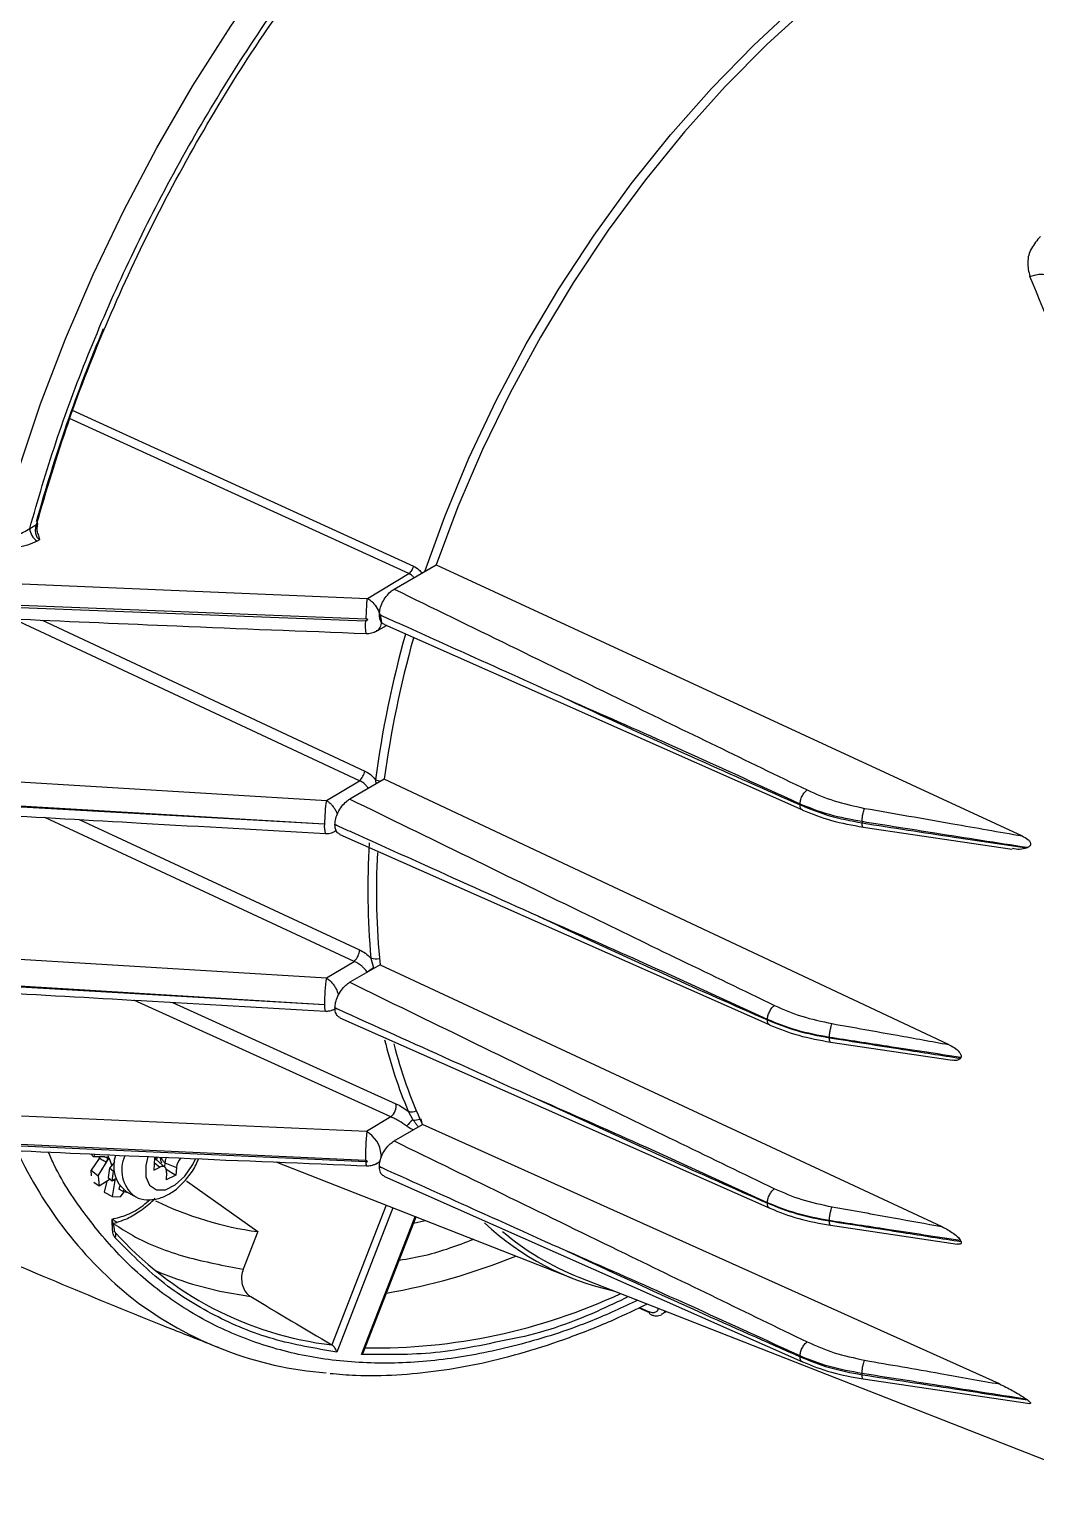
# Model space of a CAD drawing. Extents: x 8 to 113, y 0 to 87.
# Drawn here: x 81.853 to 84.75, y 2.528 to 6.778 of the extents above; entities that cross this region are included whole.
import ezdxf

# ---------------------------------------------------------------- set-up
doc = ezdxf.new("R2010")
doc.units = 0
doc.header["$MEASUREMENT"] = 0
doc.layers.add('OBJECT', color=7, linetype='CONTINUOUS')

msp = doc.modelspace()

# ---------------------------------------------------------------- linework, layer by layer
at = {"layer": 'OBJECT'}
for p, q in [((82.9455, 5.2111), (81.9687, 5.6575)), ((81.9767, 5.6822), (82.9591, 5.2327)), ((81.854, 5.3413), (81.8734, 5.3528)), ((81.8795, 5.3214), (81.8818, 5.3088)), ((81.8818, 5.3088), (81.8753, 5.3049)), ((82.9036, 5.1666), (83.0247, 5.2365)), ((83.0247, 5.2365), (84.7116, 4.456)), ((82.8263, 5.1399), (82.9455, 5.2111)), ((81.832, 5.1821), (82.8263, 5.1399)), ((81.8262, 5.1132), (82.8209, 5.075)), ((81.828, 5.1207), (82.8231, 5.0815)), ((82.8034, 4.615), (81.81, 5.0795)), ((81.8895, 5.0774), (82.8186, 4.6429)), ((82.8508, 5.045), (82.8814, 5.0618)), ((82.8609, 5.0931), (82.8609, 5.0929)), ((82.8754, 5.0644), (84.0789, 4.5308)), ((81.7394, 4.6173), (82.7082, 4.5582)), ((82.7082, 4.5582), (82.8034, 4.615)), ((82.8749, 4.6193), (82.7757, 4.562)), ((82.8496, 4.6179), (82.8505, 4.6052)), ((84.4999, 3.8553), (82.8749, 4.6193)), ((81.7341, 4.5485), (82.703, 4.4903)), ((84.0723, 4.5478), (84.0723, 4.5454)), ((82.7029, 4.4897), (81.7337, 4.5437)), ((82.7882, 4.0947), (81.8977, 4.5088)), ((81.9965, 4.5031), (82.8035, 4.1281)), ((82.733, 4.4885), (82.733, 4.4883)), ((82.7374, 4.4723), (82.7333, 4.4694)), ((82.7336, 4.4694), (82.7372, 4.4714)), ((84.2507, 4.4971), (84.2507, 4.4934)), ((84.2536, 4.4814), (84.6834, 4.4182)), ((82.7475, 4.4598), (83.9849, 3.9116)), ((81.739, 4.1058), (82.7082, 4.0469)), ((82.7082, 4.0469), (82.7882, 4.0947)), ((82.8629, 4.0849), (82.7757, 4.0345)), ((82.8367, 4.1044), (82.8444, 4.0761)), ((82.8629, 4.0849), (84.4807, 3.3311)), ((82.8467, 4.0755), (82.8444, 4.0761)), ((81.7337, 4.0303), (82.7029, 3.9706)), ((82.703, 3.97), (81.7341, 4.0259)), ((82.8943, 3.6468), (82.1535, 3.9832)), ((82.265, 3.9768), (82.9085, 3.6849)), ((82.733, 3.9608), (82.733, 3.961)), ((82.7475, 3.9324), (83.9849, 3.3841)), ((83.9783, 3.9273), (83.9783, 3.9262)), ((84.1567, 3.8759), (84.1567, 3.8749)), ((84.1597, 3.8625), (84.5116, 3.81)), ((82.9442, 3.6631), (82.9576, 3.6385)), ((82.8243, 3.605), (81.8304, 3.6492)), ((82.8943, 3.6468), (82.8243, 3.605)), ((82.9036, 3.5776), (82.9853, 3.6247)), ((82.98, 3.6417), (82.9837, 3.6239)), ((84.6467, 2.8779), (82.9853, 3.6247)), ((82.8209, 3.5214), (81.8262, 3.5676)), ((82.8229, 3.5171), (81.828, 3.5622)), ((82.038, 3.5323), (82.0301, 3.5402)), ((82.0541, 3.5274), (82.0306, 3.4934)), ((82.0417, 3.5396), (82.038, 3.5323)), ((82.0704, 3.5317), (82.038, 3.5323)), ((82.0514, 3.4777), (82.083, 3.5292)), ((82.0541, 3.5274), (82.0566, 3.5319)), ((82.0784, 3.5275), (82.0729, 3.5311)), ((82.0798, 3.5345), (82.0802, 3.5342)), ((82.0907, 3.5078), (82.083, 3.5292)), ((82.2134, 3.5277), (82.2111, 3.4938)), ((82.2134, 3.5277), (82.2212, 3.5315)), ((82.0306, 3.4934), (82.0514, 3.4777)), ((82.0319, 3.4771), (82.0306, 3.4934)), ((82.0837, 3.4996), (82.0804, 3.4728)), ((82.0983, 3.5168), (82.0837, 3.4996)), ((82.095, 3.4902), (82.0837, 3.4996)), ((82.0917, 3.4633), (82.095, 3.4902)), ((82.095, 3.4902), (82.0984, 3.4935)), ((82.2111, 3.4938), (82.2287, 3.5023)), ((82.2126, 3.5153), (82.2287, 3.5023)), ((82.2438, 3.5016), (82.2194, 3.5238)), ((82.2201, 3.5235), (82.2201, 3.5231)), ((82.2431, 3.5147), (82.2423, 3.503)), ((82.2431, 3.5147), (82.2764, 3.5008)), ((82.2482, 3.4872), (82.2467, 3.466)), ((82.2471, 3.4965), (82.2749, 3.4796)), ((82.2764, 3.5008), (82.2749, 3.4796)), ((82.5627, 3.5171), (83.4141, 3.1832)), ((82.851, 3.5114), (82.8626, 3.5178)), ((82.8609, 3.5039), (82.8609, 3.5041)), ((82.0538, 3.4471), (82.0386, 3.4585)), ((82.0514, 3.4777), (82.0538, 3.4471)), ((82.086, 3.4681), (82.0538, 3.4471)), ((82.0764, 3.4618), (82.0687, 3.43)), ((82.0804, 3.4728), (82.0917, 3.4633)), ((82.0917, 3.4633), (82.1028, 3.4704)), ((82.092, 3.418), (82.1012, 3.4695)), ((82.0985, 3.4628), (82.0941, 3.4649)), ((82.1002, 3.4688), (82.0985, 3.4628)), ((82.1136, 3.4485), (82.1103, 3.4392)), ((82.2749, 3.4796), (82.2467, 3.466)), ((82.3058, 3.4619), (82.3065, 3.4615)), ((82.3065, 3.4615), (82.5109, 3.3167)), ((82.8754, 3.4754), (84.0789, 2.9418)), ((82.0687, 3.43), (82.092, 3.418)), ((82.092, 3.418), (82.1146, 3.4166)), ((82.1234, 3.432), (82.1103, 3.4392)), ((82.1249, 3.4316), (82.1146, 3.4166)), ((82.1234, 3.432), (82.1254, 3.4366)), ((82.1379, 3.4279), (82.1234, 3.432)), ((82.1303, 3.4334), (82.1543, 3.4196)), ((82.1379, 3.4279), (82.1385, 3.4287)), ((82.8803, 3.3926), (82.7242, 2.9904)), ((82.8995, 3.385), (82.7383, 2.9696)), ((82.8098, 2.9632), (82.9637, 3.3598)), ((82.8164, 2.9721), (82.9664, 3.3588)), ((83.9783, 3.3987), (83.9783, 3.3998)), ((82.0941, 3.3412), (82.0911, 3.3526)), ((82.0958, 3.3409), (82.1063, 3.343)), ((82.5109, 3.3167), (82.4689, 3.2084)), ((82.9593, 3.3406), (82.9928, 3.3484)), ((84.1567, 3.3474), (84.1567, 3.3484)), ((84.1597, 3.335), (84.526, 3.2804)), ((83.4354, 3.1855), (85.1118, 2.5281)), ((83.6077, 3.0971), (83.6383, 3.0833)), ((83.6097, 3.0981), (83.6377, 3.0852)), ((83.673, 3.0786), (83.6881, 3.0864)), ((82.7241, 2.9904), (82.7242, 2.9904)), ((84.0723, 2.9565), (84.0723, 2.9588)), ((84.2507, 2.9044), (84.2507, 2.9081)), ((84.2536, 2.8924), (84.7336, 2.8219))]:
    msp.add_line(p, q, dxfattribs=at)
at = {"layer": 'OBJECT', "flags": 128}
for points in [[(81.7689, 5.3267), (81.8226, 5.5132), (81.8854, 5.7002), (81.9569, 5.887), (82.0368, 6.0728), (82.1247, 6.2565), (82.2203, 6.4374), (82.3231, 6.6147), (82.4327, 6.7875), (82.5484, 6.955), (82.6698, 7.1165), (82.7963, 7.2711), (82.9273, 7.4182), (83.0622, 7.5571), (83.2005, 7.6872), (83.3413, 7.8077), (83.4842, 7.9183), (83.6284, 8.0183)], [(82.9915, 5.2174), (83.049, 5.3756), (83.1189, 5.5435), (83.1975, 5.7095), (83.284, 5.8725), (83.3781, 6.0316), (83.4791, 6.1857), (83.5864, 6.3338), (83.6993, 6.475), (83.817, 6.6085), (83.9389, 6.7333), (84.0642, 6.8487), (84.192, 6.954), (84.3216, 7.0484)], [(84.1018, 6.8482), (83.9775, 6.7357), (83.8565, 6.6139), (83.7394, 6.4834), (83.6269, 6.3452), (83.5198, 6.2), (83.4188, 6.0488), (83.3244, 5.8925), (83.2373, 5.7321), (83.158, 5.5686), (83.087, 5.4031), (83.0247, 5.2365)], [(84.7342, 6.0668), (84.7473, 6.071), (84.7603, 6.0732), (84.7725, 6.0734), (84.7832, 6.0713), (84.7918, 6.0673), (84.7978, 6.0614), (84.7999, 6.0579)], [(81.8772, 5.3549), (81.8771, 5.3546), (81.8764, 5.3538), (81.8751, 5.3532), (81.8734, 5.3528)], [(82.8609, 5.0929), (82.864, 5.0915), (82.8664, 5.0905)], [(82.194, 3.5326), (82.1882, 3.5074), (82.1885, 3.4745), (82.1992, 3.4499), (82.2187, 3.4369), (82.2446, 3.4374), (82.2732, 3.4512), (82.3007, 3.4766), (82.3235, 3.51), (82.3313, 3.5265)], [(82.2482, 3.4872), (82.2481, 3.4919), (82.2472, 3.4961), (82.2456, 3.4995), (82.2432, 3.5021), (82.2402, 3.5037), (82.2367, 3.5043), (82.2328, 3.5038), (82.2287, 3.5023)], [(82.8609, 3.5039), (82.864, 3.5025), (82.8664, 3.5015)], [(82.338, 3.1611), (82.4013, 3.1451), (82.4903, 3.1295)]]:
    msp.add_lwpolyline(points, dxfattribs=at)
at = {"layer": 'OBJECT'}
for centre, radius, start, end in [((86.2487, 4.1517), 4.5396, 157.1324, 164.5602), ((81.8733, 5.3552), 0.00391, 356.2874, 58.5029), ((81.9009, 5.3443), 0.0469, 183.675, 237.0182), ((82.9459, 5.062), 0.1257, 174.0492, 190.6093), ((85.8916, 4.2087), 3.0694, 164.3523, 172.3387), ((85.8862, 4.2079), 3.0393, 164.4024, 172.2223), ((82.7743, 4.6489), 0.0447, 310.7093, 352.2927), ((82.8692, 4.6614), 0.0477, 245.6365, 265.4495), ((83.2209, 4.4844), 0.5179, 171.8052, 179.3436), ((82.7558, 4.4809), 0.0536, 170.6023, 199.4931), ((84.9515, 4.3004), 2.1239, 176.3504, 185.2951), ((84.9392, 4.296), 2.087, 176.9165, 185.8059), ((82.7599, 4.1279), 0.0436, 310.4596, 0.2806), ((82.8501, 4.138), 0.0362, 248.2711, 287.5283), ((83.2238, 3.9731), 0.5209, 171.8491, 180.2729), ((82.8987, 3.9784), 0.1118, 119.0651, 129.9322), ((82.7413, 3.9656), 0.0386, 173.4619, 200.9715), ((84.1565, 4.1791), 1.3176, 193.5994, 203.0558), ((84.137, 4.1643), 1.2719, 193.9619, 205.1018), ((82.8681, 3.6783), 0.0409, 309.788, 9.3725), ((82.9539, 3.6903), 0.0288, 250.3887, 297.5958), ((83.0055, 3.573), 0.0812, 126.1796, 144.3985), ((82.9635, 3.6782), 0.0402, 261.5857, 290.8847), ((83.5811, 3.5329), 0.7602, 174.5567, 180.8672), ((82.7807, 3.5313), 0.0856, 5.0381, 59.4065), ((82.8879, 4.0436), 1.1789, 204.761, 231.4044), ((82.1889, 3.5058), 0.0931, 160.9335, 231.0293), ((82.2166, 3.4948), 0.0977, 155.5658, 230.3817), ((82.2949, 3.5104), 0.0519, 157.3518, 175.2047), ((82.3237, 3.496), 0.0476, 136.7001, 174.1935), ((82.211, 3.5144), 0.0126, 47.7503, 79.0828), ((82.6369, 4.2673), 0.959, 243.9792, 262.4475), ((82.0903, 3.3079), 0.0121, 317.2011, 53.3296), ((82.8418, 3.9792), 0.9958, 221.6349, 263.214), ((83.7031, 3.9162), 0.7879, 226.8072, 257.704), ((83.7182, 3.907), 0.7749, 229.5491, 248.6005), ((82.5674, 4.9362), 1.824, 279.907, 292.0987), ((82.6119, 4.1228), 0.9999, 246.6795, 254.1031), ((82.7898, 3.9565), 1.0498, 232.6244, 265.5086), ((82.8489, 4.6576), 1.6758, 269.0221, 294.9535), ((83.6461, 3.0854), 0.00839, 181.2409, 242.5004)]:
    msp.add_arc(centre, radius, start, end, dxfattribs=at)
for centre, major_axis, ratio, start_param, end_param in [((87.4894, 3.1998), (3.3577, -0.6226), 0.401488, 2.607244, 2.608372), ((87.753, 3.0554), (3.2718, -0.6067), 0.401488, 3.019045, 3.020996), ((87.753, 3.0554), (3.2718, -0.6067), 0.401488, 3.410812, 3.412763), ((183.6923, -50.9751), (146.8845, -83.2202), 0.022714, 3.965241, 3.967435), ((87.4894, 3.1998), (3.3577, -0.6226), 0.401488, 3.823436, 3.824564)]:
    msp.add_ellipse(centre, major_axis=major_axis, ratio=ratio, start_param=start_param, end_param=end_param, dxfattribs=at)
for points, knots in [([(81.854, 5.3413), (81.8779, 5.4235), (81.9261, 5.5894), (82.0198, 5.8411), (82.1299, 6.0952), (82.2573, 6.3486), (82.4007, 6.5978), (82.558, 6.8387), (82.7273, 7.068), (82.9062, 7.2828), (83.0918, 7.4799), (83.2812, 7.657), (83.4719, 7.8146), (83.6002, 7.9028), (83.6639, 7.9466)], [0, 0, 0, 0, 0.080321, 0.16194, 0.244772, 0.329378, 0.414487, 0.5, 0.585518, 0.670628, 0.755228, 0.838065, 0.919682, 1, 1, 1, 1]), ([(81.8734, 5.3528), (81.9025, 5.4508), (81.9608, 5.6474), (82.0777, 5.944), (82.2149, 6.2379), (82.3726, 6.5239), (82.5464, 6.7987), (82.6745, 6.9687), (82.7383, 7.0533)], [0, 0, 0, 0, 0.165461, 0.332207, 0.5, 0.667784, 0.834534, 1, 1, 1, 1]), ([(84.7644, 6.1823), (84.7549, 6.171), (84.7359, 6.1485), (84.724, 6.1067), (84.7308, 6.0803), (84.7342, 6.0668)], [0, 0, 0, 0, 0.326541, 0.652944, 1, 1, 1, 1]), ([(85.2024, 4.8067), (85.191, 4.842), (85.1342, 5.0188), (85.0284, 5.3222), (84.8831, 5.7068), (84.7839, 5.9466), (84.7342, 6.0668)], [0, 0, 0, 0, 0.077798, 0.389331, 0.69397, 1, 1, 1, 1]), ([(81.88, 5.3217), (81.879, 5.3237), (81.876, 5.3295), (81.8748, 5.3416), (81.8764, 5.3505), (81.8773, 5.355)], [0, 0, 0, 0, 0.208804, 0.598259, 1, 1, 1, 1]), ([(81.7689, 5.3267), (81.772, 5.3256), (81.7781, 5.3232), (81.7891, 5.3215), (81.801, 5.3213), (81.817, 5.3233), (81.8362, 5.3293), (81.8481, 5.3373), (81.854, 5.3413)], [0, 0, 0, 0, 0.1169065, 0.238658, 0.3663335, 0.5008519, 0.7502482, 1, 1, 1, 1]), ([(81.8734, 5.3528), (81.8722, 5.3488), (81.8698, 5.3408), (81.8701, 5.3298), (81.8721, 5.3217), (81.8747, 5.3162), (81.8779, 5.3117), (81.8805, 5.3097), (81.8818, 5.3088)], [0, 0, 0, 0, 0.250064, 0.499105, 0.634955, 0.762997, 0.884268, 1, 1, 1, 1]), ([(81.8753, 5.3049), (81.8666, 5.3006), (81.849, 5.2919), (81.8157, 5.2864), (81.7808, 5.2874), (81.7614, 5.2945), (81.7516, 5.298)], [0, 0, 0, 0, 0.250172, 0.500067, 0.749913, 1, 1, 1, 1]), ([(82.9591, 5.2327), (82.9584, 5.2306), (82.9569, 5.2263), (82.9536, 5.2201), (82.9497, 5.2148), (82.9469, 5.2123), (82.9455, 5.2111)], [0, 0, 0, 0, 0.245198, 0.500042, 0.75487, 1, 1, 1, 1]), ([(82.9591, 5.2327), (82.9647, 5.2297), (82.9738, 5.2248), (82.9806, 5.216), (82.9832, 5.2126)], [0, 0, 0, 0, 0.61234, 1, 1, 1, 1]), ([(82.9607, 5.1995), (82.959, 5.2015), (82.9548, 5.2066), (82.949, 5.2094), (82.9455, 5.2111)], [0, 0, 0, 0, 0.393638, 1, 1, 1, 1]), ([(82.8609, 5.0931), (82.8614, 5.0988), (82.8623, 5.1103), (82.8696, 5.129), (82.8803, 5.1463), (82.8923, 5.1592), (82.9003, 5.1644), (82.9036, 5.1666)], [0, 0, 0, 0, 0.212706, 0.425419, 0.638709, 0.853371, 1, 1, 1, 1]), ([(82.9036, 5.1666), (83.1252, 5.0584), (83.5209, 4.8652), (83.9178, 4.6729), (84.0924, 4.5882)], [0, 0, 0, 0, 0.560011, 1, 1, 1, 1]), ([(82.8231, 5.0815), (82.8232, 5.0867), (82.8235, 5.0974), (82.8243, 5.114), (82.8252, 5.1291), (82.8259, 5.1363), (82.8263, 5.1399)], [0, 0, 0, 0, 0.243823, 0.5, 0.756179, 1, 1, 1, 1]), ([(82.8263, 5.1399), (82.8263, 5.1399), (82.8263, 5.1399), (82.8264, 5.1398), (82.8268, 5.1396), (82.8282, 5.1388), (82.8333, 5.1356), (82.8433, 5.1274), (82.8555, 5.1115), (82.8642, 5.0916), (82.8671, 5.0717), (82.8632, 5.0561), (82.8573, 5.0472), (82.8524, 5.0462), (82.8519, 5.0461)], [0, 0, 0, 0, 0.000383, 0.00107, 0.00336, 0.011605, 0.042735, 0.163215, 0.327067, 0.490408, 0.655001, 0.820868, 0.981893, 1, 1, 1, 1]), ([(81.8281, 5.0801), (81.978, 5.0734), (82.3093, 5.0586), (82.6409, 5.0459), (82.8224, 5.0389)], [0, 0, 0, 0, 0.452485, 1, 1, 1, 1]), ([(82.8231, 5.0815), (82.8236, 5.0814), (82.8244, 5.0813), (82.8253, 5.0808), (82.8258, 5.0803), (82.8262, 5.0797), (82.8264, 5.079), (82.8263, 5.0783), (82.8259, 5.0774), (82.8251, 5.0764), (82.8239, 5.0756), (82.8224, 5.0751), (82.8214, 5.0751), (82.8209, 5.075)], [0, 0, 0, 0, 0.133104, 0.191567, 0.248259, 0.311452, 0.370761, 0.432305, 0.501531, 0.620748, 0.7521, 0.8756, 1, 1, 1, 1]), ([(82.8664, 5.0905), (82.8654, 5.091), (82.8636, 5.0918), (82.8617, 5.0927), (82.8609, 5.0931)], [0, 0, 0, 0, 0.5599937, 1, 1, 1, 1]), ([(82.8757, 5.0651), (82.8731, 5.0663), (82.8669, 5.0693), (82.8619, 5.0795), (82.8612, 5.0888), (82.8609, 5.0929)], [0, 0, 0, 0, 0.297419, 0.69463, 1, 1, 1, 1]), ([(83.4033, 4.8483), (83.4028, 4.8486), (83.3083, 4.8912), (83.1467, 4.9641), (82.9686, 5.0444), (82.8841, 5.0825), (82.8668, 5.0903), (82.8664, 5.0905)], [0, 0, 0, 0, 0.002912, 0.527889, 0.903607, 0.997536, 1, 1, 1, 1]), ([(82.8224, 5.0389), (82.8251, 5.0389), (82.8303, 5.039), (82.8382, 5.0405), (82.8457, 5.0426), (82.85, 5.0447), (82.8523, 5.0458)], [0, 0, 0, 0, 0.267105, 0.513498, 0.752417, 1, 1, 1, 1]), ([(84.0723, 4.5478), (83.9474, 4.6051), (83.7244, 4.7074), (83.5015, 4.8053), (83.4033, 4.8483)], [0, 0, 0, 0, 0.559937, 1, 1, 1, 1]), ([(83.4033, 4.8483), (83.5282, 4.7905), (83.7512, 4.6871), (83.9742, 4.5887), (84.0723, 4.5454)], [0, 0, 0, 0, 0.5600636, 1, 1, 1, 1]), ([(82.8186, 4.6429), (82.8242, 4.6398), (82.8354, 4.6336), (82.8449, 4.6232), (82.8496, 4.6179)], [0, 0, 0, 0, 0.500461, 1, 1, 1, 1]), ([(82.8292, 4.5929), (82.827, 4.5959), (82.8225, 4.6022), (82.8136, 4.6099), (82.8069, 4.6133), (82.8034, 4.615)], [0, 0, 0, 0, 0.304822, 0.647137, 1, 1, 1, 1]), ([(82.7082, 4.5582), (82.7111, 4.5563), (82.7167, 4.5525), (82.7245, 4.5447), (82.7311, 4.536), (82.7367, 4.5269), (82.7388, 4.5207), (82.7398, 4.5177)], [0, 0, 0, 0, 0.219731, 0.42989, 0.630458, 0.821428, 1, 1, 1, 1]), ([(82.733, 4.4885), (82.7335, 4.4942), (82.7344, 4.5057), (82.7417, 4.5245), (82.7524, 4.5417), (82.7644, 4.5546), (82.7724, 4.5599), (82.7757, 4.562)], [0, 0, 0, 0, 0.212706, 0.425418, 0.638708, 0.85337, 1, 1, 1, 1]), ([(82.7757, 4.562), (83.0036, 4.4509), (83.4106, 4.2524), (83.8188, 4.0547), (83.9984, 3.9678)], [0, 0, 0, 0, 0.56001, 1, 1, 1, 1]), ([(84.0723, 4.5478), (84.0726, 4.5512), (84.0731, 4.5565), (84.0756, 4.5644), (84.0782, 4.5704), (84.0814, 4.5761), (84.0861, 4.5827), (84.0899, 4.586), (84.0924, 4.5882)], [0, 0, 0, 0, 0.239487, 0.368378, 0.5, 0.631622, 0.760515, 1, 1, 1, 1]), ([(84.2507, 4.4971), (84.2187, 4.503), (84.1548, 4.5146), (84.0998, 4.5367), (84.0723, 4.5478)], [0, 0, 0, 0, 0.500039, 1, 1, 1, 1]), ([(84.0924, 4.5882), (84.1178, 4.577), (84.1687, 4.5545), (84.2284, 4.5418), (84.2583, 4.5354)], [0, 0, 0, 0, 0.498895, 1, 1, 1, 1]), ([(81.736, 4.518), (81.8822, 4.5096), (82.2053, 4.4912), (82.5284, 4.473), (82.7053, 4.463)], [0, 0, 0, 0, 0.452487, 1, 1, 1, 1]), ([(84.0723, 4.5454), (84.0998, 4.5342), (84.1548, 4.5117), (84.2187, 4.4995), (84.2507, 4.4934)], [0, 0, 0, 0, 0.499961, 1, 1, 1, 1]), ([(84.0789, 4.5309), (84.0787, 4.531), (84.0774, 4.5314), (84.0757, 4.5333), (84.0731, 4.5375), (84.0726, 4.5423), (84.0723, 4.5454)], [0, 0, 0, 0, 0.044756, 0.296209, 0.542464, 1, 1, 1, 1]), ([(84.0793, 4.5306), (84.1063, 4.5198), (84.1602, 4.4983), (84.2228, 4.4869), (84.254, 4.4813)], [0, 0, 0, 0, 0.500232, 1, 1, 1, 1]), ([(84.2507, 4.4971), (84.2508, 4.5002), (84.2511, 4.5049), (84.2521, 4.5121), (84.253, 4.5177), (84.2543, 4.5232), (84.256, 4.5296), (84.2574, 4.5331), (84.2583, 4.5354)], [0, 0, 0, 0, 0.23958, 0.36844, 0.5, 0.631568, 0.760427, 1, 1, 1, 1]), ([(84.2583, 4.5354), (84.3429, 4.5207), (84.4941, 4.4943), (84.6451, 4.4677), (84.7116, 4.456)], [0, 0, 0, 0, 0.559993, 1, 1, 1, 1]), ([(82.703, 4.4903), (82.703, 4.4903), (82.7031, 4.4903), (82.7033, 4.4902), (82.7033, 4.4902), (82.7034, 4.4901), (82.7034, 4.4901), (82.7034, 4.49), (82.7034, 4.4899), (82.7034, 4.4898), (82.7033, 4.4898), (82.7032, 4.4897), (82.7031, 4.4897), (82.703, 4.4897), (82.7029, 4.4897)], [0, 0, 0, 0, 0.156108, 0.22009, 0.277027, 0.329475, 0.381608, 0.436318, 0.497329, 0.61508, 0.669958, 0.725281, 0.84818, 1, 1, 1, 1]), ([(82.7048, 4.4633), (82.707, 4.4631), (82.7113, 4.4628), (82.7189, 4.4639), (82.7265, 4.466), (82.731, 4.4682), (82.7334, 4.4693)], [0, 0, 0, 0, 0.2605219, 0.5034225, 0.7439884, 1, 1, 1, 1]), ([(82.7385, 4.4859), (82.7375, 4.4864), (82.7357, 4.4873), (82.7339, 4.4881), (82.733, 4.4885)], [0, 0, 0, 0, 0.560015, 1, 1, 1, 1]), ([(82.733, 4.4883), (82.7341, 4.4879), (82.7359, 4.4871), (82.7377, 4.4863), (82.7385, 4.4859)], [0, 0, 0, 0, 0.560018, 1, 1, 1, 1]), ([(82.7479, 4.4605), (82.7452, 4.4618), (82.739, 4.4647), (82.734, 4.475), (82.7333, 4.4843), (82.733, 4.4883)], [0, 0, 0, 0, 0.297425, 0.694637, 1, 1, 1, 1]), ([(83.3199, 4.2237), (83.3194, 4.224), (83.2101, 4.2732), (83.0336, 4.3529), (82.8407, 4.4398), (82.7562, 4.4779), (82.739, 4.4857), (82.7385, 4.4859)], [0, 0, 0, 0, 0.002739, 0.563971, 0.910975, 0.997725, 1, 1, 1, 1]), ([(84.7271, 4.4222), (84.6381, 4.436), (84.4794, 4.4607), (84.3206, 4.486), (84.2507, 4.4971)], [0, 0, 0, 0, 0.5600093, 1, 1, 1, 1]), ([(84.2507, 4.4934), (84.3392, 4.4797), (84.4973, 4.4552), (84.6553, 4.4316), (84.7249, 4.4212)], [0, 0, 0, 0, 0.560013, 1, 1, 1, 1]), ([(84.2536, 4.4815), (84.2534, 4.4816), (84.2528, 4.4817), (84.2521, 4.4833), (84.2511, 4.4866), (84.2508, 4.4907), (84.2507, 4.4934)], [0, 0, 0, 0, 0.106542, 0.341627, 0.571897, 1, 1, 1, 1]), ([(84.7249, 4.4212), (84.7182, 4.4193), (84.7045, 4.4154), (84.6907, 4.4183), (84.6837, 4.4198)], [0, 0, 0, 0, 0.49382, 1, 1, 1, 1]), ([(84.7116, 4.456), (84.7173, 4.4531), (84.7254, 4.4489), (84.733, 4.4413), (84.7354, 4.4367), (84.7362, 4.4336), (84.7359, 4.4307), (84.7348, 4.428), (84.732, 4.4247), (84.729, 4.4232), (84.7271, 4.4222)], [0, 0, 0, 0, 0.401423, 0.570182, 0.633485, 0.697359, 0.744457, 0.7915, 0.861685, 1, 1, 1, 1]), ([(79.5062, 4.2977), (79.6295, 4.2345), (79.9481, 4.0716), (80.4677, 3.8216), (81.0635, 3.5463), (81.6639, 3.2842), (82.1083, 3.0968), (82.3537, 3.0006), (82.3965, 2.9838)], [0, 0, 0, 0, 0.130616, 0.337271, 0.543813, 0.750208, 0.956422, 1, 1, 1, 1]), ([(83.9783, 3.9273), (83.8554, 3.9838), (83.6359, 4.0847), (83.4165, 4.1812), (83.3199, 4.2237)], [0, 0, 0, 0, 0.5599417, 1, 1, 1, 1]), ([(83.3199, 4.2237), (83.4428, 4.1669), (83.6623, 4.0655), (83.8818, 3.9687), (83.9783, 3.9262)], [0, 0, 0, 0, 0.560058, 1, 1, 1, 1]), ([(82.8035, 4.1281), (82.8093, 4.125), (82.8208, 4.119), (82.8314, 4.1092), (82.8367, 4.1044)], [0, 0, 0, 0, 0.500843, 1, 1, 1, 1]), ([(82.8266, 4.0638), (82.8233, 4.0678), (82.818, 4.0744), (82.8081, 4.083), (82.7986, 4.0899), (82.7915, 4.0932), (82.7882, 4.0947)], [0, 0, 0, 0, 0.307389, 0.4994, 0.766202, 1, 1, 1, 1]), ([(82.7082, 4.0469), (82.7114, 4.0447), (82.7177, 4.0405), (82.7261, 4.0315), (82.7329, 4.0219), (82.7392, 4.0106), (82.7415, 4.0024), (82.743, 3.9975)], [0, 0, 0, 0, 0.211075, 0.406943, 0.587604, 0.753026, 1, 1, 1, 1]), ([(81.7364, 4.007), (81.8825, 3.9986), (82.2055, 3.9801), (82.5284, 3.9619), (82.7053, 3.9518)], [0, 0, 0, 0, 0.452469, 1, 1, 1, 1]), ([(82.733, 3.961), (82.7334, 3.966), (82.7342, 3.9768), (82.7407, 3.9948), (82.751, 4.0123), (82.7633, 4.0262), (82.7719, 4.032), (82.7757, 4.0345)], [0, 0, 0, 0, 0.187684, 0.40036, 0.613504, 0.827953, 1, 1, 1, 1]), ([(82.7757, 4.0345), (83.0036, 3.9234), (83.4106, 3.7249), (83.8188, 3.5272), (83.9984, 3.4403)], [0, 0, 0, 0, 0.56001, 1, 1, 1, 1]), ([(82.7029, 3.9706), (82.703, 3.9706), (82.7031, 3.9706), (82.7032, 3.9705), (82.7033, 3.9705), (82.7034, 3.9704), (82.7034, 3.9703), (82.7034, 3.9702), (82.7034, 3.9702), (82.7034, 3.9701), (82.7033, 3.9701), (82.7033, 3.9701), (82.7031, 3.97), (82.7031, 3.97), (82.703, 3.97)], [0, 0, 0, 0, 0.148468, 0.270231, 0.325884, 0.381013, 0.499286, 0.560363, 0.61485, 0.666487, 0.719001, 0.776021, 0.840631, 1, 1, 1, 1]), ([(82.705, 3.9519), (82.707, 3.9518), (82.711, 3.9516), (82.7185, 3.9527), (82.7264, 3.9547), (82.7311, 3.957), (82.7337, 3.9582)], [0, 0, 0, 0, 0.23713, 0.469766, 0.717907, 1, 1, 1, 1]), ([(82.7385, 3.9584), (82.7375, 3.9589), (82.7357, 3.9598), (82.7339, 3.9606), (82.733, 3.961)], [0, 0, 0, 0, 0.560015, 1, 1, 1, 1]), ([(82.733, 3.9608), (82.7341, 3.9604), (82.7359, 3.9596), (82.7377, 3.9588), (82.7385, 3.9584)], [0, 0, 0, 0, 0.560018, 1, 1, 1, 1]), ([(82.7477, 3.9328), (82.7447, 3.9345), (82.7383, 3.9381), (82.7338, 3.9488), (82.7332, 3.9575), (82.733, 3.9608)], [0, 0, 0, 0, 0.352058, 0.748835, 1, 1, 1, 1]), ([(82.7385, 3.9584), (82.739, 3.9582), (82.8482, 3.909), (83.0247, 3.8294), (83.2174, 3.7424), (83.302, 3.7043), (83.3194, 3.6965), (83.3199, 3.6962)], [0, 0, 0, 0, 0.002275, 0.563506, 0.91051, 0.997261, 1, 1, 1, 1]), ([(83.9783, 3.9273), (83.9786, 3.9308), (83.9791, 3.9361), (83.9817, 3.9439), (83.9843, 3.9499), (83.9875, 3.9556), (83.9921, 3.9622), (83.9959, 3.9656), (83.9984, 3.9678)], [0, 0, 0, 0, 0.239486, 0.368382, 0.500003, 0.63162, 0.760514, 1, 1, 1, 1]), ([(83.9984, 3.9678), (84.0239, 3.9566), (84.075, 3.9344), (84.1347, 3.9218), (84.1646, 3.9155)], [0, 0, 0, 0, 0.4992734, 1, 1, 1, 1]), ([(84.1567, 3.8759), (84.1248, 3.8818), (84.0608, 3.8937), (84.0058, 3.9161), (83.9783, 3.9273)], [0, 0, 0, 0, 0.500043, 1, 1, 1, 1]), ([(83.9783, 3.9262), (84.0058, 3.9151), (84.0608, 3.8928), (84.1248, 3.8809), (84.1567, 3.8749)], [0, 0, 0, 0, 0.499957, 1, 1, 1, 1]), ([(83.9849, 3.9117), (83.9847, 3.9117), (83.9835, 3.9121), (83.9817, 3.914), (83.9791, 3.9183), (83.9786, 3.9231), (83.9783, 3.9262)], [0, 0, 0, 0, 0.0447605, 0.2962211, 0.5424654, 1, 1, 1, 1]), ([(83.9853, 3.9114), (84.0123, 3.9007), (84.0663, 3.8793), (84.1289, 3.868), (84.1602, 3.8624)], [0, 0, 0, 0, 0.500455, 1, 1, 1, 1]), ([(84.1567, 3.8759), (84.1569, 3.879), (84.1571, 3.8839), (84.1581, 3.8914), (84.1592, 3.8972), (84.1604, 3.9028), (84.1622, 3.9095), (84.1636, 3.9131), (84.1646, 3.9155)], [0, 0, 0, 0, 0.239575, 0.368434, 0.5, 0.631563, 0.760421, 1, 1, 1, 1]), ([(84.1646, 3.9155), (84.2272, 3.9044), (84.3391, 3.8845), (84.4507, 3.8643), (84.4999, 3.8553)], [0, 0, 0, 0, 0.55998, 1, 1, 1, 1]), ([(84.5355, 3.8181), (84.4648, 3.8287), (84.3385, 3.8478), (84.2123, 3.8673), (84.1567, 3.8759)], [0, 0, 0, 0, 0.560014, 1, 1, 1, 1]), ([(84.1567, 3.8749), (84.2272, 3.8637), (84.353, 3.8437), (84.4789, 3.8243), (84.5342, 3.8157)], [0, 0, 0, 0, 0.5600153, 1, 1, 1, 1]), ([(84.1598, 3.8627), (84.1596, 3.8627), (84.159, 3.8629), (84.1581, 3.8645), (84.1571, 3.8679), (84.1569, 3.8722), (84.1567, 3.8749)], [0, 0, 0, 0, 0.106408, 0.341537, 0.571829, 1, 1, 1, 1]), ([(84.4999, 3.8553), (84.5052, 3.8526), (84.516, 3.847), (84.5276, 3.8378), (84.5336, 3.8299), (84.5356, 3.826), (84.5365, 3.8225), (84.5363, 3.8199), (84.5357, 3.8186), (84.5355, 3.8181)], [0, 0, 0, 0, 0.347786, 0.698121, 0.777968, 0.858334, 0.911739, 0.965437, 1, 1, 1, 1]), ([(84.5342, 3.8157), (84.5334, 3.8146), (84.5313, 3.8118), (84.5235, 3.8092), (84.5164, 3.8096), (84.5115, 3.8099)], [0, 0, 0, 0, 0.159602, 0.425064, 1, 1, 1, 1]), ([(82.9085, 3.6849), (82.9144, 3.6819), (82.9264, 3.676), (82.9383, 3.6674), (82.9442, 3.6631)], [0, 0, 0, 0, 0.502301, 1, 1, 1, 1]), ([(83.9783, 3.3998), (83.8554, 3.4563), (83.6359, 3.5572), (83.4165, 3.6537), (83.3199, 3.6962)], [0, 0, 0, 0, 0.5599417, 1, 1, 1, 1]), ([(83.3199, 3.6962), (83.4428, 3.6394), (83.6623, 3.538), (83.8818, 3.4413), (83.9783, 3.3987)], [0, 0, 0, 0, 0.560058, 1, 1, 1, 1]), ([(82.9395, 3.6202), (82.9324, 3.6253), (82.9216, 3.6331), (82.9056, 3.6419), (82.898, 3.6452), (82.8943, 3.6468)], [0, 0, 0, 0, 0.4980807, 0.7579403, 1, 1, 1, 1]), ([(82.9587, 3.6094), (82.9557, 3.6108), (82.9495, 3.6136), (82.9429, 3.618), (82.9395, 3.6202)], [0, 0, 0, 0, 0.495627, 1, 1, 1, 1]), ([(82.9576, 3.6385), (82.9583, 3.6376), (82.9595, 3.6363), (82.9612, 3.6341), (82.9632, 3.6314), (82.9666, 3.6267), (82.9702, 3.6219), (82.9723, 3.6187), (82.973, 3.6177)], [0, 0, 0, 0, 0.108158, 0.175096, 0.287048, 0.481793, 0.83514, 1, 1, 1, 1]), ([(82.8609, 3.5041), (82.8613, 3.5091), (82.8621, 3.5198), (82.8685, 3.5379), (82.8788, 3.5554), (82.8912, 3.5693), (82.8997, 3.575), (82.9036, 3.5776)], [0, 0, 0, 0, 0.187681, 0.400355, 0.613499, 0.82795, 1, 1, 1, 1]), ([(82.9036, 3.5776), (83.1252, 3.4694), (83.5209, 3.2762), (83.9178, 3.0839), (84.0924, 2.9992)], [0, 0, 0, 0, 0.560011, 1, 1, 1, 1]), ([(81.8296, 3.5493), (81.9804, 3.5423), (82.3139, 3.5268), (82.6476, 3.5134), (82.8303, 3.506)], [0, 0, 0, 0, 0.452447, 1, 1, 1, 1]), ([(83.6053, 3.1189), (83.561, 3.0984), (83.4517, 3.0478), (83.2796, 2.9925), (83.0892, 2.9506), (82.903, 2.9339), (82.7233, 2.9426), (82.5535, 2.9773), (82.3957, 3.0375), (82.2522, 3.1226), (82.1245, 3.23), (82.0155, 3.3595), (81.9436, 3.4654), (81.9132, 3.5333), (81.9076, 3.5458)], [0, 0, 0, 0, 0.060952, 0.150283, 0.240953, 0.333584, 0.426772, 0.520406, 0.614045, 0.707234, 0.799858, 0.890535, 0.979862, 1, 1, 1, 1]), ([(82.0735, 3.5169), (82.0719, 3.5178), (82.0682, 3.5198), (82.0627, 3.5228), (82.0579, 3.5253), (82.0551, 3.527), (82.0541, 3.5274), (82.0541, 3.5274)], [0, 0, 0, 0, 0.259805, 0.560516, 0.850802, 0.999908, 1, 1, 1, 1]), ([(82.0704, 3.5317), (82.0719, 3.5315), (82.0752, 3.5311), (82.0773, 3.5287), (82.0784, 3.5275)], [0, 0, 0, 0, 0.455684, 1, 1, 1, 1]), ([(82.0802, 3.5342), (82.08, 3.5322), (82.0796, 3.5283), (82.0771, 3.5221), (82.0747, 3.5186), (82.0735, 3.5169)], [0, 0, 0, 0, 0.343452, 0.686893, 1, 1, 1, 1]), ([(82.083, 3.5292), (82.0817, 3.5275), (82.0785, 3.5234), (82.0754, 3.5193), (82.0735, 3.5169)], [0, 0, 0, 0, 0.41175, 1, 1, 1, 1]), ([(82.0784, 3.5275), (82.0786, 3.5279), (82.0794, 3.5302), (82.0796, 3.5326), (82.0798, 3.5345)], [0, 0, 0, 0, 0.166554, 1, 1, 1, 1]), ([(82.2202, 3.5231), (82.2202, 3.5232), (82.2201, 3.5261), (82.2209, 3.5288), (82.2216, 3.5315)], [0, 0, 0, 0, 0.031138, 1, 1, 1, 1]), ([(82.2344, 3.5139), (82.2338, 3.5155), (82.2315, 3.5216), (82.231, 3.5271), (82.2307, 3.531)], [0, 0, 0, 0, 0.265171, 1, 1, 1, 1]), ([(82.2431, 3.5147), (82.2422, 3.5155), (82.2403, 3.5171), (82.2377, 3.5207), (82.2354, 3.525), (82.2337, 3.5286), (82.2332, 3.5305), (82.2331, 3.5309)], [0, 0, 0, 0, 0.183338, 0.385173, 0.627809, 0.924436, 1, 1, 1, 1]), ([(82.866, 3.5389), (82.8654, 3.5335), (82.8643, 3.5227), (82.8588, 3.5144), (82.8541, 3.5133), (82.8538, 3.5133)], [0, 0, 0, 0, 0.483947, 0.9642, 1, 1, 1, 1]), ([(82.1547, 3.4204), (82.1563, 3.4191), (82.1663, 3.4113), (82.1902, 3.4072), (82.2218, 3.4095), (82.2537, 3.4223), (82.285, 3.4447), (82.3132, 3.4764), (82.3323, 3.505), (82.3384, 3.5225), (82.3397, 3.5263)], [0, 0, 0, 0, 0.027575, 0.171074, 0.310195, 0.45691, 0.616963, 0.784563, 0.952522, 1, 1, 1, 1]), ([(82.22, 3.5231), (82.22, 3.5231), (82.2201, 3.5231), (82.2202, 3.5235), (82.2202, 3.5242), (82.2202, 3.5249), (82.2203, 3.5257), (82.2203, 3.5263), (82.2204, 3.5267)], [0, 0, 0, 0, 0.252064, 0.519852, 0.634906, 0.746801, 0.865376, 1, 1, 1, 1]), ([(82.8229, 3.5171), (82.8235, 3.5171), (82.8243, 3.5171), (82.8252, 3.5174), (82.8257, 3.5177), (82.8261, 3.518), (82.8263, 3.5185), (82.8263, 3.519), (82.826, 3.5196), (82.8252, 3.5202), (82.8239, 3.5208), (82.8225, 3.5213), (82.8215, 3.5214), (82.8209, 3.5214)], [0, 0, 0, 0, 0.1357382, 0.1945999, 0.250836, 0.311594, 0.3751405, 0.4380521, 0.5008882, 0.6198025, 0.7509404, 0.873702, 1, 1, 1, 1]), ([(82.8243, 3.5069), (82.8242, 3.5067), (82.8238, 3.5061), (82.8233, 3.5098), (82.823, 3.5149), (82.8229, 3.5171)], [0, 0, 0, 0, 0.1646404, 0.6251929, 1, 1, 1, 1]), ([(82.8238, 3.5063), (82.8257, 3.5063), (82.8297, 3.5063), (82.8376, 3.5074), (82.8462, 3.5094), (82.8514, 3.5119), (82.8543, 3.5133)], [0, 0, 0, 0, 0.2107948, 0.4311225, 0.686935, 1, 1, 1, 1]), ([(82.8664, 3.5015), (82.8654, 3.502), (82.8636, 3.5028), (82.8617, 3.5037), (82.8609, 3.5041)], [0, 0, 0, 0, 0.559993, 1, 1, 1, 1]), ([(82.8756, 3.4758), (82.8726, 3.4775), (82.8662, 3.4812), (82.8616, 3.4919), (82.8611, 3.5005), (82.8609, 3.5039)], [0, 0, 0, 0, 0.3520513, 0.7488304, 1, 1, 1, 1]), ([(82.8664, 3.5015), (82.8668, 3.5013), (82.9612, 3.4587), (83.1229, 3.3859), (83.3009, 3.3055), (83.3855, 3.2674), (83.4028, 3.2596), (83.4033, 3.2593)], [0, 0, 0, 0, 0.002464, 0.527441, 0.903158, 0.997088, 1, 1, 1, 1]), ([(82.0995, 3.4683), (82.0995, 3.4683), (82.0996, 3.4667), (82.0991, 3.4647), (82.0985, 3.4628)], [0, 0, 0, 0, 0.020349, 1, 1, 1, 1]), ([(82.0911, 3.3526), (82.1054, 3.3562), (82.1346, 3.3633), (82.1726, 3.3842), (82.194, 3.4034), (82.2006, 3.4094)], [0, 0, 0, 0, 0.402448, 0.816577, 1, 1, 1, 1]), ([(82.1059, 3.3438), (82.1141, 3.3465), (82.1348, 3.3532), (82.1689, 3.3736), (82.1974, 3.3944), (82.2126, 3.4097), (82.2154, 3.4125)], [0, 0, 0, 0, 0.220936, 0.55033, 0.91861, 1, 1, 1, 1]), ([(83.9783, 3.3998), (83.9786, 3.4033), (83.9791, 3.4086), (83.9817, 3.4164), (83.9843, 3.4225), (83.9875, 3.4281), (83.9921, 3.4347), (83.9959, 3.4381), (83.9984, 3.4403)], [0, 0, 0, 0, 0.239486, 0.368382, 0.499999, 0.631619, 0.760514, 1, 1, 1, 1]), ([(83.9984, 3.4403), (84.0239, 3.4292), (84.075, 3.4069), (84.1347, 3.3943), (84.1646, 3.388)], [0, 0, 0, 0, 0.4992734, 1, 1, 1, 1]), ([(84.1567, 3.3484), (84.1248, 3.3543), (84.0608, 3.3663), (84.0058, 3.3886), (83.9783, 3.3998)], [0, 0, 0, 0, 0.500043, 1, 1, 1, 1]), ([(83.9783, 3.3987), (84.0058, 3.3876), (84.0608, 3.3654), (84.1248, 3.3534), (84.1567, 3.3474)], [0, 0, 0, 0, 0.499957, 1, 1, 1, 1]), ([(83.9849, 3.3842), (83.9847, 3.3842), (83.9835, 3.3846), (83.9817, 3.3866), (83.9791, 3.3908), (83.9786, 3.3956), (83.9783, 3.3987)], [0, 0, 0, 0, 0.04476, 0.296212, 0.542466, 1, 1, 1, 1]), ([(83.9853, 3.3839), (84.0123, 3.3732), (84.0663, 3.3518), (84.1289, 3.3405), (84.1602, 3.3349)], [0, 0, 0, 0, 0.500455, 1, 1, 1, 1]), ([(84.1567, 3.3484), (84.1569, 3.3515), (84.1571, 3.3564), (84.1581, 3.3639), (84.1592, 3.3697), (84.1604, 3.3753), (84.1622, 3.382), (84.1636, 3.3857), (84.1646, 3.388)], [0, 0, 0, 0, 0.23958, 0.368438, 0.500003, 0.631566, 0.760422, 1, 1, 1, 1]), ([(84.1646, 3.388), (84.2237, 3.3775), (84.3292, 3.3587), (84.4344, 3.3395), (84.4807, 3.3311)], [0, 0, 0, 0, 0.559976, 1, 1, 1, 1]), ([(82.0992, 3.2997), (82.0973, 3.3031), (82.0935, 3.3098), (82.0921, 3.3288), (82.0915, 3.3431), (82.0911, 3.3526)], [0, 0, 0, 0, 0.250394, 0.500241, 1, 1, 1, 1]), ([(82.0911, 3.3526), (82.0963, 3.3493), (82.1031, 3.3449), (82.1064, 3.3429), (82.1061, 3.3431), (82.1061, 3.3431)], [0, 0, 0, 0, 0.726111, 0.949839, 1, 1, 1, 1]), ([(82.0976, 3.3177), (82.0978, 3.3215), (82.0981, 3.3275), (82.0952, 3.3375), (82.0941, 3.3412)], [0, 0, 0, 0, 0.63322, 1, 1, 1, 1]), ([(82.0976, 3.3385), (82.1149, 3.3273), (82.1782, 3.2863), (82.3015, 3.2399), (82.4132, 3.2189), (82.4689, 3.2084)], [0, 0, 0, 0, 0.157877, 0.579995, 1, 1, 1, 1]), ([(84.5342, 3.2908), (84.4638, 3.3015), (84.3379, 3.3206), (84.2121, 3.3399), (84.1567, 3.3484)], [0, 0, 0, 0, 0.560005, 1, 1, 1, 1]), ([(84.1567, 3.3474), (84.2274, 3.3363), (84.3537, 3.3165), (84.4799, 3.2967), (84.5355, 3.288)], [0, 0, 0, 0, 0.560003, 1, 1, 1, 1]), ([(84.1598, 3.3352), (84.1596, 3.3352), (84.159, 3.3354), (84.1581, 3.337), (84.1571, 3.3404), (84.1569, 3.3447), (84.1567, 3.3474)], [0, 0, 0, 0, 0.106415, 0.341542, 0.571832, 1, 1, 1, 1]), ([(84.4807, 3.3311), (84.4866, 3.3282), (84.4975, 3.3227), (84.5136, 3.3122), (84.5252, 3.3027), (84.532, 3.295), (84.5336, 3.292), (84.5342, 3.2908)], [0, 0, 0, 0, 0.307718, 0.5778428, 0.8496888, 0.9387044, 1, 1, 1, 1]), ([(82.7383, 2.9696), (82.6764, 2.9801), (82.5522, 3.0012), (82.3838, 3.0718), (82.2295, 3.1678), (82.1426, 3.2558), (82.0992, 3.2997)], [0, 0, 0, 0, 0.249279, 0.5, 0.750722, 1, 1, 1, 1]), ([(83.1319, 3.2939), (83.0856, 3.2764), (83.0127, 3.249), (82.9431, 3.2377), (82.9178, 3.2336)], [0, 0, 0, 0, 0.636027, 1, 1, 1, 1]), ([(84.5355, 3.288), (84.5358, 3.2872), (84.5364, 3.2855), (84.5363, 3.2833), (84.535, 3.2814), (84.5317, 3.28), (84.5282, 3.2803), (84.5261, 3.2805)], [0, 0, 0, 0, 0.125372, 0.251194, 0.398262, 0.629887, 1, 1, 1, 1]), ([(84.0723, 2.9588), (83.9474, 3.0161), (83.7244, 3.1184), (83.5015, 3.2163), (83.4033, 3.2593)], [0, 0, 0, 0, 0.559937, 1, 1, 1, 1]), ([(83.4033, 3.2593), (83.5282, 3.2015), (83.7512, 3.0982), (83.9742, 2.9997), (84.0723, 2.9565)], [0, 0, 0, 0, 0.560064, 1, 1, 1, 1]), ([(82.4689, 3.2084), (82.467, 3.202), (82.4631, 3.1891), (82.4643, 3.1685), (82.4705, 3.1498), (82.48, 3.1366), (82.4874, 3.1315), (82.4903, 3.1295)], [0, 0, 0, 0, 0.217189, 0.434377, 0.651642, 0.868924, 1, 1, 1, 1]), ([(82.7188, 2.9085), (82.7434, 2.9062), (82.806, 2.9006), (82.9105, 2.9031), (83.0315, 2.9146), (83.1553, 2.9367), (83.281, 2.9686), (83.4083, 3.0108), (83.5258, 3.0571), (83.6009, 3.0935), (83.6329, 3.109)], [0, 0, 0, 0, 0.087022, 0.222087, 0.357348, 0.492747, 0.628225, 0.763729, 0.899213, 1, 1, 1, 1]), ([(83.5786, 3.1294), (83.5482, 3.1149), (83.437, 3.0617), (83.3261, 3.0231), (83.2492, 3.0092), (83.2491, 3.0092)], [0, 0, 0, 0, 0.272445, 0.9988489, 1, 1, 1, 1]), ([(83.6637, 3.096), (83.6635, 3.0951), (83.6629, 3.0902), (83.6579, 3.085), (83.6491, 3.0816), (83.6415, 3.084), (83.6377, 3.0852)], [0, 0, 0, 0, 0.068433, 0.378637, 0.689276, 1, 1, 1, 1]), ([(83.6422, 3.078), (83.6449, 3.0769), (83.6503, 3.0749), (83.6584, 3.074), (83.6662, 3.0746), (83.6708, 3.0766), (83.6731, 3.0775)], [0, 0, 0, 0, 0.243754, 0.492751, 0.745979, 1, 1, 1, 1]), ([(83.6829, 3.0884), (83.6829, 3.0883), (83.6815, 3.084), (83.6783, 3.0797), (83.6737, 3.0785), (83.6726, 3.0782)], [0, 0, 0, 0, 0.0312213, 0.7831404, 1, 1, 1, 1]), ([(82.7383, 2.9696), (82.7378, 2.9713), (82.7367, 2.9747), (82.7341, 2.9796), (82.7314, 2.9836), (82.7289, 2.9865), (82.7265, 2.9888), (82.725, 2.9899), (82.7242, 2.9904)], [0, 0, 0, 0, 0.249631, 0.49934, 0.644998, 0.775045, 0.892156, 1, 1, 1, 1]), ([(83.2491, 3.0092), (83.1726, 2.9926), (83.021, 2.9597), (82.8798, 2.9621), (82.8098, 2.9632)], [0, 0, 0, 0, 0.504728, 1, 1, 1, 1]), ([(84.0723, 2.9588), (84.0726, 2.9622), (84.0731, 2.9675), (84.0756, 2.9754), (84.0782, 2.9814), (84.0814, 2.9871), (84.0861, 2.9937), (84.0899, 2.9971), (84.0924, 2.9992)], [0, 0, 0, 0, 0.239492, 0.368378, 0.5, 0.631621, 0.760514, 1, 1, 1, 1]), ([(84.0924, 2.9992), (84.1178, 2.988), (84.1687, 2.9656), (84.2284, 2.9528), (84.2583, 2.9464)], [0, 0, 0, 0, 0.498895, 1, 1, 1, 1]), ([(82.8098, 2.9632), (82.8114, 2.9647), (82.8142, 2.9675), (82.8156, 2.9707), (82.8163, 2.9722)], [0, 0, 0, 0, 0.54361, 1, 1, 1, 1]), ([(84.2507, 2.9081), (84.2187, 2.914), (84.1548, 2.9256), (84.0998, 2.9477), (84.0723, 2.9588)], [0, 0, 0, 0, 0.500039, 1, 1, 1, 1]), ([(84.0723, 2.9565), (84.0998, 2.9452), (84.1548, 2.9227), (84.2187, 2.9105), (84.2507, 2.9044)], [0, 0, 0, 0, 0.499961, 1, 1, 1, 1]), ([(84.0789, 2.9419), (84.0787, 2.942), (84.0774, 2.9424), (84.0757, 2.9443), (84.0731, 2.9485), (84.0726, 2.9533), (84.0723, 2.9565)], [0, 0, 0, 0, 0.0447564, 0.2962184, 0.542474, 1, 1, 1, 1]), ([(84.0793, 2.9416), (84.1063, 2.9309), (84.1602, 2.9093), (84.2228, 2.898), (84.254, 2.8923)], [0, 0, 0, 0, 0.500232, 1, 1, 1, 1]), ([(84.2507, 2.9081), (84.2508, 2.9112), (84.2511, 2.9159), (84.2521, 2.9231), (84.253, 2.9288), (84.2543, 2.9342), (84.256, 2.9406), (84.2574, 2.9441), (84.2583, 2.9464)], [0, 0, 0, 0, 0.239574, 0.36844, 0.500001, 0.631568, 0.760428, 1, 1, 1, 1]), ([(84.2583, 2.9464), (84.3308, 2.9337), (84.4604, 2.911), (84.5898, 2.888), (84.6467, 2.8779)], [0, 0, 0, 0, 0.55999, 1, 1, 1, 1]), ([(84.7249, 2.8336), (84.6364, 2.8476), (84.4783, 2.8725), (84.3202, 2.8972), (84.2507, 2.9081)], [0, 0, 0, 0, 0.559997, 1, 1, 1, 1]), ([(84.2507, 2.9044), (84.3396, 2.8909), (84.4984, 2.8668), (84.6572, 2.8426), (84.7271, 2.832)], [0, 0, 0, 0, 0.559998, 1, 1, 1, 1]), ([(84.2536, 2.8925), (84.2534, 2.8926), (84.2528, 2.8928), (84.2521, 2.8943), (84.2511, 2.8976), (84.2508, 2.9017), (84.2507, 2.9044)], [0, 0, 0, 0, 0.106548, 0.341628, 0.571893, 1, 1, 1, 1]), ([(84.6467, 2.8779), (84.6589, 2.872), (84.6777, 2.8629), (84.7043, 2.8477), (84.718, 2.8383), (84.7249, 2.8336)], [0, 0, 0, 0, 0.472798, 0.731903, 1, 1, 1, 1]), ([(84.7271, 2.832), (84.7287, 2.8307), (84.7313, 2.8287), (84.7342, 2.826), (84.7357, 2.8241), (84.7362, 2.8229), (84.7357, 2.8221), (84.7348, 2.8218), (84.7338, 2.8219), (84.7336, 2.822)], [0, 0, 0, 0, 0.26187, 0.435951, 0.559034, 0.683016, 0.791168, 0.965513, 1, 1, 1, 1])]:
    msp.add_open_spline(points, degree=3, knots=knots, dxfattribs=at)

doc.saveas('drawing.dxf')
